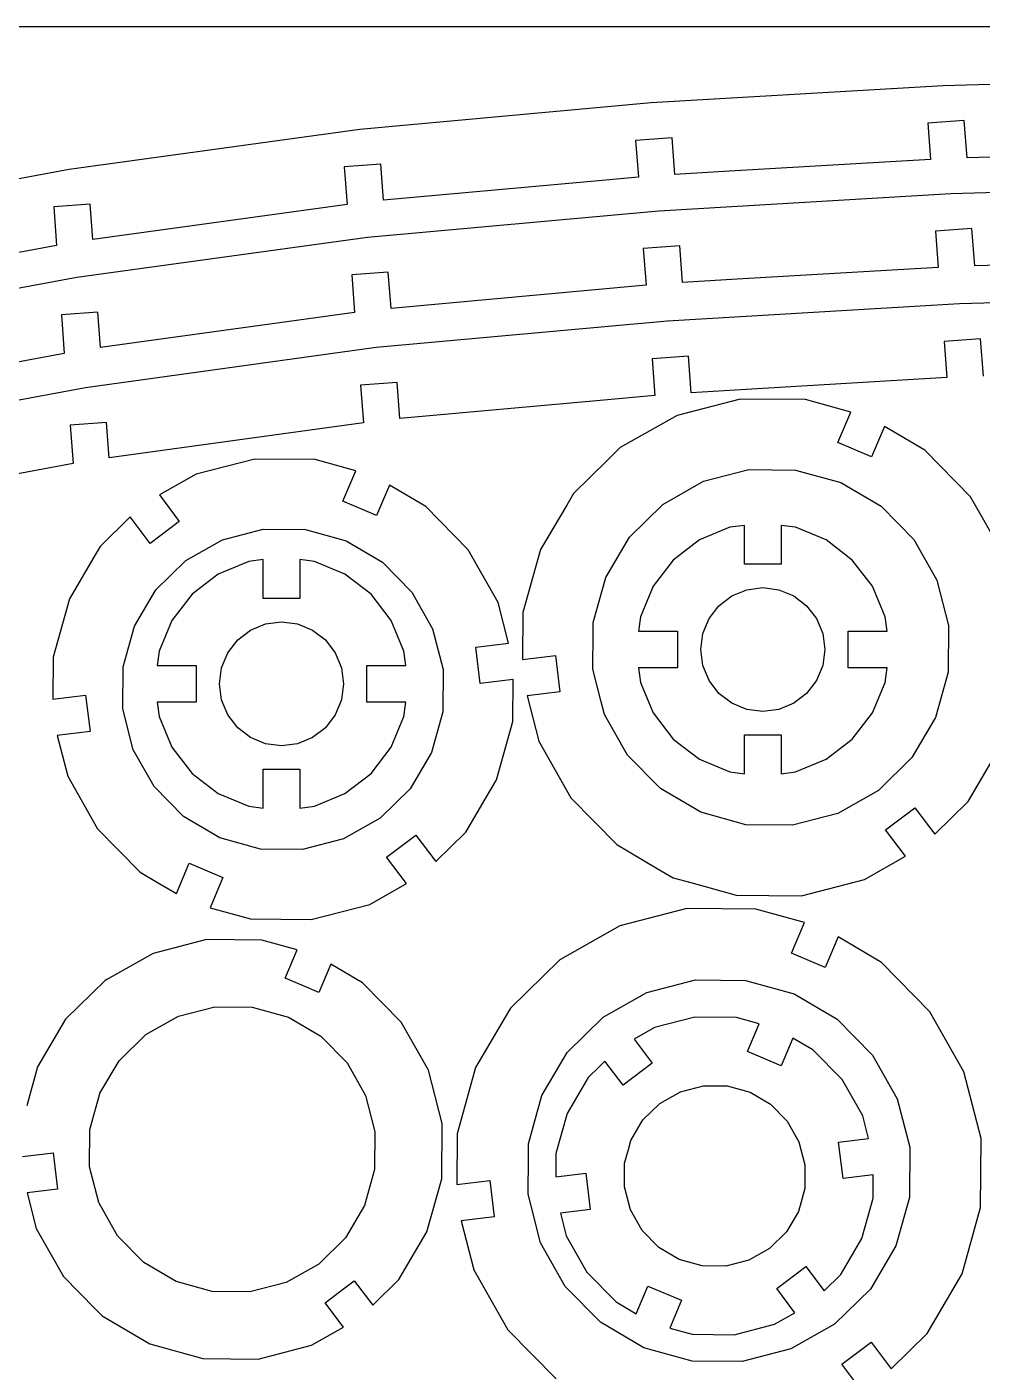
# Model space of a CAD drawing. Extents: x -150 to 150, y -100 to 100.
# Drawn here: x -48.3 to 29.6, y -9.8 to 100 of the extents above; entities that cross this region are included whole.
import ezdxf

# ---------------------------------------------------------------- set-up
doc = ezdxf.new("R2010")
doc.units = 0
doc.header["$MEASUREMENT"] = 0
doc.layers.add('3MM_1', color=7, linetype='CONTINUOUS')
doc.layers.add('HINTEN', color=7, linetype='CONTINUOUS')

msp = doc.modelspace()

# ---------------------------------------------------------------- linework, layer by layer
at = {"layer": '3MM_1'}
for points in [[(26.395, 95.2293), (26.395, 95.2293), (50.2787, 95.8956), (50.2787, 95.8956)], [(2.5671, 93.8193), (2.5671, 93.8193), (26.395, 95.2293), (26.395, 95.2293)], [(-21.2052, 91.6655), (-21.2052, 91.6655), (2.5671, 93.8193), (2.5671, 93.8193)], [(28.1053, 92.3657), (28.1053, 92.3657), (25.1302, 92.143), (25.1302, 92.143)], [(28.3332, 89.3209), (28.3332, 89.3209), (28.1053, 92.3657), (28.1053, 92.3657)], [(-44.8938, 88.3962), (-44.8938, 88.3962), (-21.2052, 91.6655), (-21.2052, 91.6655)], [(25.1302, 92.143), (25.1302, 92.143), (25.3512, 89.1912), (25.3512, 89.1912)], [(4.2773, 90.9557), (4.2773, 90.9557), (1.3023, 90.7329), (1.3023, 90.7329)], [(1.3023, 90.7329), (1.3023, 90.7329), (1.5267, 87.7347), (1.5267, 87.7347)], [(4.5018, 87.9575), (4.5018, 87.9575), (4.2773, 90.9557), (4.2773, 90.9557)], [(25.3512, 89.1912), (25.3512, 89.1912), (8.9696, 88.2218), (8.9696, 88.2218)], [(49.2314, 89.9039), (49.2314, 89.9039), (28.3332, 89.3209), (28.3332, 89.3209)], [(-68.4991, 84.0111), (-68.4991, 84.0111), (-44.8938, 88.3962), (-44.8938, 88.3962)], [(-19.4949, 88.8019), (-19.4949, 88.8019), (-22.4699, 88.5792), (-22.4699, 88.5792)], [(-22.4699, 88.5792), (-22.4699, 88.5792), (-22.2402, 85.5112), (-22.2402, 85.5112)], [(-19.2739, 85.8502), (-19.2739, 85.8502), (-19.4949, 88.8019), (-19.4949, 88.8019)], [(8.9696, 88.2218), (8.9696, 88.2218), (4.5018, 87.9575), (4.5018, 87.9575)], [(-2.9304, 87.3308), (-2.9304, 87.3308), (-19.2739, 85.8502), (-19.2739, 85.8502)], [(1.5267, 87.7347), (1.5267, 87.7347), (-2.9304, 87.3308), (-2.9304, 87.3308)], [(27.0176, 86.413), (27.0176, 86.413), (50.9013, 87.0793), (50.9013, 87.0793)], [(3.1896, 85.0029), (3.1896, 85.0029), (27.0176, 86.413), (27.0176, 86.413)], [(-43.1837, 85.5325), (-43.1837, 85.5325), (-46.1586, 85.3097), (-46.1586, 85.3097)], [(-46.1586, 85.3097), (-46.1586, 85.3097), (-45.9237, 82.172), (-45.9237, 82.172)], [(-42.9679, 82.6504), (-42.9679, 82.6504), (-43.1837, 85.5325), (-43.1837, 85.5325)], [(-22.2402, 85.5112), (-22.2402, 85.5112), (-42.9679, 82.6504), (-42.9679, 82.6504)], [(-20.5826, 82.8492), (-20.5826, 82.8492), (3.1896, 85.0029), (3.1896, 85.0029)], [(28.7278, 83.5494), (28.7278, 83.5494), (25.7529, 83.3266), (25.7529, 83.3266)], [(28.9558, 80.5046), (28.9558, 80.5046), (28.7278, 83.5494), (28.7278, 83.5494)], [(-44.2712, 79.5798), (-44.2712, 79.5798), (-20.5826, 82.8492), (-20.5826, 82.8492)], [(25.7529, 83.3266), (25.7529, 83.3266), (25.9739, 80.3748), (25.9739, 80.3748)], [(-45.9237, 82.172), (-45.9237, 82.172), (-66.5783, 78.3351), (-66.5783, 78.3351)], [(4.8999, 82.1393), (4.8999, 82.1393), (1.9248, 81.9166), (1.9248, 81.9166)], [(1.9248, 81.9166), (1.9248, 81.9166), (2.1493, 78.9183), (2.1493, 78.9183)], [(5.1244, 79.141), (5.1244, 79.141), (4.8999, 82.1393), (4.8999, 82.1393)], [(25.9739, 80.3748), (25.9739, 80.3748), (9.5921, 79.4054), (9.5921, 79.4054)], [(49.854, 81.0876), (49.854, 81.0876), (28.9558, 80.5046), (28.9558, 80.5046)], [(-67.8764, 75.1948), (-67.8764, 75.1948), (-44.2712, 79.5798), (-44.2712, 79.5798)], [(-18.8723, 79.9856), (-18.8723, 79.9856), (-21.8473, 79.7628), (-21.8473, 79.7628)], [(-21.8473, 79.7628), (-21.8473, 79.7628), (-21.6176, 76.6948), (-21.6176, 76.6948)], [(-18.6513, 77.0337), (-18.6513, 77.0337), (-18.8723, 79.9856), (-18.8723, 79.9856)], [(9.5921, 79.4054), (9.5921, 79.4054), (5.1244, 79.141), (5.1244, 79.141)], [(-2.3079, 78.5145), (-2.3079, 78.5145), (-18.6513, 77.0337), (-18.6513, 77.0337)], [(2.1493, 78.9183), (2.1493, 78.9183), (-2.3079, 78.5145), (-2.3079, 78.5145)], [(27.7284, 77.4197), (27.7284, 77.4197), (51.6121, 78.0861), (51.6121, 78.0861)], [(3.9005, 76.0098), (3.9005, 76.0098), (27.7284, 77.4197), (27.7284, 77.4197)], [(-42.561, 76.7162), (-42.561, 76.7162), (-45.536, 76.4934), (-45.536, 76.4934)], [(-45.536, 76.4934), (-45.536, 76.4934), (-45.3011, 73.3557), (-45.3011, 73.3557)], [(-42.3453, 73.8341), (-42.3453, 73.8341), (-42.561, 76.7162), (-42.561, 76.7162)], [(-21.6176, 76.6948), (-21.6176, 76.6948), (-42.3453, 73.8341), (-42.3453, 73.8341)], [(-19.8718, 73.856), (-19.8718, 73.856), (3.9005, 76.0098), (3.9005, 76.0098)], [(-43.5604, 70.5866), (-43.5604, 70.5866), (-19.8718, 73.856), (-19.8718, 73.856)], [(29.4387, 74.5561), (29.4387, 74.5561), (26.4636, 74.3334), (26.4636, 74.3334)], [(26.4636, 74.3334), (26.4636, 74.3334), (26.6846, 71.3817), (26.6846, 71.3817)], [(29.6666, 71.5114), (29.6666, 71.5114), (29.4387, 74.5561), (29.4387, 74.5561)], [(-45.3011, 73.3557), (-45.3011, 73.3557), (-65.9556, 69.5188), (-65.9556, 69.5188)], [(5.6107, 73.1461), (5.6107, 73.1461), (2.6357, 72.9234), (2.6357, 72.9234)], [(2.6357, 72.9234), (2.6357, 72.9234), (2.8601, 69.9252), (2.8601, 69.9252)], [(5.8352, 70.1479), (5.8352, 70.1479), (5.6107, 73.1461), (5.6107, 73.1461)], [(26.6846, 71.3817), (26.6846, 71.3817), (10.3029, 70.4123), (10.3029, 70.4123)], [(-67.1657, 66.2016), (-67.1657, 66.2016), (-43.5604, 70.5866), (-43.5604, 70.5866)], [(-18.1615, 70.9924), (-18.1615, 70.9924), (-21.1365, 70.7696), (-21.1365, 70.7696)], [(-21.1365, 70.7696), (-21.1365, 70.7696), (-20.9068, 67.7016), (-20.9068, 67.7016)], [(-17.9405, 68.0406), (-17.9405, 68.0406), (-18.1615, 70.9924), (-18.1615, 70.9924)], [(10.3029, 70.4123), (10.3029, 70.4123), (5.8352, 70.1479), (5.8352, 70.1479)], [(-1.5971, 69.5214), (-1.5971, 69.5214), (-17.9405, 68.0406), (-17.9405, 68.0406)], [(2.8601, 69.9252), (2.8601, 69.9252), (-1.5971, 69.5214), (-1.5971, 69.5214)], [(9.83, 69.6357), (9.83, 69.6357), (4.6829, 68.3011), (4.6829, 68.3011)], [(15.1598, 69.5892), (15.1598, 69.5892), (9.83, 69.6357), (9.83, 69.6357)], [(18.8461, 68.5669), (18.8461, 68.5669), (15.1598, 69.5892), (15.1598, 69.5892)], [(4.6829, 68.3011), (4.6829, 68.3011), (1.3535, 66.4174), (1.3535, 66.4174)], [(17.7935, 66.0873), (17.7935, 66.0873), (18.8461, 68.5669), (18.8461, 68.5669)], [(-41.8503, 67.7229), (-41.8503, 67.7229), (-44.8252, 67.5002), (-44.8252, 67.5002)], [(-44.8252, 67.5002), (-44.8252, 67.5002), (-44.5903, 64.3626), (-44.5903, 64.3626)], [(-41.6346, 64.8409), (-41.6346, 64.8409), (-41.8503, 67.7229), (-41.8503, 67.7229)], [(-20.9068, 67.7016), (-20.9068, 67.7016), (-41.6346, 64.8409), (-41.6346, 64.8409)], [(21.5922, 67.4012), (21.5922, 67.4012), (20.5397, 64.9216), (20.5397, 64.9216)], [(24.8883, 65.4596), (24.8883, 65.4596), (21.5922, 67.4012), (21.5922, 67.4012)], [(1.3535, 66.4174), (1.3535, 66.4174), (0.044, 65.6765), (0.044, 65.6765)], [(20.5397, 64.9216), (20.5397, 64.9216), (17.7935, 66.0873), (17.7935, 66.0873)], [(0.044, 65.6765), (0.044, 65.6765), (-1.0291, 64.622), (-1.0291, 64.622)], [(28.6242, 61.658), (28.6242, 61.658), (24.8883, 65.4596), (24.8883, 65.4596)], [(-44.5903, 64.3626), (-44.5903, 64.3626), (-65.2449, 60.5256), (-65.2449, 60.5256)], [(-29.7724, 64.7344), (-29.7724, 64.7344), (-34.5555, 63.4974), (-34.5555, 63.4974)], [(-24.832, 64.6914), (-24.832, 64.6914), (-29.7724, 64.7344), (-29.7724, 64.7344)], [(-21.5209, 63.7731), (-21.5209, 63.7731), (-24.832, 64.6914), (-24.832, 64.6914)], [(-22.5735, 61.2935), (-22.5735, 61.2935), (-21.5209, 63.7731), (-21.5209, 63.7731)], [(-1.0291, 64.622), (-1.0291, 64.622), (-3.7576, 61.9407), (-3.7576, 61.9407)], [(6.8439, 62.9203), (6.8439, 62.9203), (10.5373, 63.8754), (10.5373, 63.8754)], [(10.5373, 63.8754), (10.5373, 63.8754), (14.3521, 63.8421), (14.3521, 63.8421)], [(14.3521, 63.8421), (14.3521, 63.8421), (18.0283, 62.8226), (18.0283, 62.8226)], [(-34.5555, 63.4974), (-34.5555, 63.4974), (-37.5461, 61.8055), (-37.5461, 61.8055)], [(-18.7748, 62.6074), (-18.7748, 62.6074), (-19.8273, 60.1279), (-19.8273, 60.1279)], [(-15.8142, 60.8635), (-15.8142, 60.8635), (-18.7748, 62.6074), (-18.7748, 62.6074)], [(3.5165, 61.0417), (3.5165, 61.0417), (6.8439, 62.9203), (6.8439, 62.9203)], [(18.0283, 62.8226), (18.0283, 62.8226), (21.3153, 60.8864), (21.3153, 60.8864)], [(-37.5461, 61.8055), (-37.5461, 61.8055), (-35.925, 59.6541), (-35.925, 59.6541)], [(-3.7576, 61.9407), (-3.7576, 61.9407), (-4.3182, 60.989), (-4.3182, 60.989)], [(31.2488, 57.0191), (31.2488, 57.0191), (28.6242, 61.658), (28.6242, 61.658)], [(-19.8273, 60.1279), (-19.8273, 60.1279), (-22.5735, 61.2935), (-22.5735, 61.2935)], [(-12.3513, 57.3396), (-12.3513, 57.3396), (-15.8142, 60.8635), (-15.8142, 60.8635)], [(-4.3182, 60.989), (-4.3182, 60.989), (-6.4628, 57.3482), (-6.4628, 57.3482)], [(0.7955, 58.3678), (0.7955, 58.3678), (3.5165, 61.0417), (3.5165, 61.0417)], [(21.3153, 60.8864), (21.3153, 60.8864), (23.9893, 58.1654), (23.9893, 58.1654)], [(-39.9287, 60.0101), (-39.9287, 60.0101), (-42.3794, 57.6017), (-42.3794, 57.6017)], [(-38.3076, 57.8587), (-38.3076, 57.8587), (-39.9287, 60.0101), (-39.9287, 60.0101)], [(-35.925, 59.6541), (-35.925, 59.6541), (-38.3076, 57.8587), (-38.3076, 57.8587)], [(10.1764, 59.3291), (10.1764, 59.3291), (8.9936, 59.1734), (8.9936, 59.1734)], [(10.1764, 56.1568), (10.1764, 56.1568), (10.1764, 59.3291), (10.1764, 59.3291)], [(14.3426, 59.1734), (14.3426, 59.1734), (13.1598, 59.3291), (13.1598, 59.3291)], [(13.1598, 59.3291), (13.1598, 59.3291), (13.1598, 56.1568), (13.1598, 56.1568)], [(-32.399, 58.1598), (-32.399, 58.1598), (-29.0708, 59.0205), (-29.0708, 59.0205)], [(-29.0708, 59.0205), (-29.0708, 59.0205), (-25.6332, 58.9905), (-25.6332, 58.9905)], [(-25.6332, 58.9905), (-25.6332, 58.9905), (-22.3205, 58.0718), (-22.3205, 58.0718)], [(-1.1408, 55.0807), (-1.1408, 55.0807), (0.7955, 58.3678), (0.7955, 58.3678)], [(8.9936, 59.1734), (8.9936, 59.1734), (6.5014, 58.141), (6.5014, 58.141)], [(16.8348, 58.141), (16.8348, 58.141), (14.3426, 59.1734), (14.3426, 59.1734)], [(-42.3794, 57.6017), (-42.3794, 57.6017), (-42.6987, 57.0598), (-42.6987, 57.0598)], [(-35.391, 56.4669), (-35.391, 56.4669), (-32.399, 58.1598), (-32.399, 58.1598)], [(-22.3205, 58.0718), (-22.3205, 58.0718), (-19.3585, 56.327), (-19.3585, 56.327)], [(-9.9184, 53.0396), (-9.9184, 53.0396), (-12.3513, 57.3396), (-12.3513, 57.3396)], [(-6.4628, 57.3482), (-6.4628, 57.3482), (-7.8871, 52.2121), (-7.8871, 52.2121)], [(6.5014, 58.141), (6.5014, 58.141), (4.3613, 56.4989), (4.3613, 56.4989)], [(18.9749, 56.4989), (18.9749, 56.4989), (16.8348, 58.141), (16.8348, 58.141)], [(23.9893, 58.1654), (23.9893, 58.1654), (25.8678, 54.845), (25.8678, 54.845)], [(-42.6987, 57.0598), (-42.6987, 57.0598), (-44.887, 53.3448), (-44.887, 53.3448)], [(-37.8429, 54.0574), (-37.8429, 54.0574), (-35.391, 56.4669), (-35.391, 56.4669)], [(-30.2511, 56.3773), (-30.2511, 56.3773), (-32.7433, 55.345), (-32.7433, 55.345)], [(-29.0683, 56.533), (-29.0683, 56.533), (-30.2511, 56.3773), (-30.2511, 56.3773)], [(-29.0683, 53.3608), (-29.0683, 53.3608), (-29.0683, 56.533), (-29.0683, 56.533)], [(-24.9022, 56.3773), (-24.9022, 56.3773), (-26.085, 56.533), (-26.085, 56.533)], [(-26.085, 56.533), (-26.085, 56.533), (-26.085, 53.3608), (-26.085, 53.3608)], [(-22.41, 55.345), (-22.41, 55.345), (-24.9022, 56.3773), (-24.9022, 56.3773)], [(-19.3585, 56.327), (-19.3585, 56.327), (-16.949, 53.8751), (-16.949, 53.8751)], [(4.3613, 56.4989), (4.3613, 56.4989), (2.7192, 54.3588), (2.7192, 54.3588)], [(13.1598, 56.1568), (13.1598, 56.1568), (10.1764, 56.1568), (10.1764, 56.1568)], [(20.6171, 54.3588), (20.6171, 54.3588), (18.9749, 56.4989), (18.9749, 56.4989)], [(-32.7433, 55.345), (-32.7433, 55.345), (-34.8834, 53.7028), (-34.8834, 53.7028)], [(-20.2699, 53.7028), (-20.2699, 53.7028), (-22.41, 55.345), (-22.41, 55.345)], [(-2.1603, 51.4045), (-2.1603, 51.4045), (-1.1408, 55.0807), (-1.1408, 55.0807)], [(-39.5877, 51.0953), (-39.5877, 51.0953), (-37.8429, 54.0574), (-37.8429, 54.0574)], [(-16.949, 53.8751), (-16.949, 53.8751), (-15.2562, 50.883), (-15.2562, 50.883)], [(2.7192, 54.3588), (2.7192, 54.3588), (1.6869, 51.8666), (1.6869, 51.8666)], [(9.1378, 53.5748), (9.1378, 53.5748), (10.3583, 54.0804), (10.3583, 54.0804)], [(10.3583, 54.0804), (10.3583, 54.0804), (11.6681, 54.2528), (11.6681, 54.2528)], [(11.6681, 54.2528), (11.6681, 54.2528), (12.9779, 54.0804), (12.9779, 54.0804)], [(12.9779, 54.0804), (12.9779, 54.0804), (14.1985, 53.5748), (14.1985, 53.5748)], [(21.6494, 51.8666), (21.6494, 51.8666), (20.6171, 54.3588), (20.6171, 54.3588)], [(25.8678, 54.845), (25.8678, 54.845), (26.823, 51.1516), (26.823, 51.1516)], [(-44.887, 53.3448), (-44.887, 53.3448), (-46.2073, 48.5839), (-46.2073, 48.5839)], [(-34.8834, 53.7028), (-34.8834, 53.7028), (-36.5256, 51.5627), (-36.5256, 51.5627)], [(-26.085, 53.3608), (-26.085, 53.3608), (-29.0683, 53.3608), (-29.0683, 53.3608)], [(-18.6277, 51.5627), (-18.6277, 51.5627), (-20.2699, 53.7028), (-20.2699, 53.7028)], [(-9.0581, 49.713), (-9.0581, 49.713), (-9.9184, 53.0396), (-9.9184, 53.0396)], [(7.2854, 51.7224), (7.2854, 51.7224), (8.0897, 52.7706), (8.0897, 52.7706)], [(8.0897, 52.7706), (8.0897, 52.7706), (9.1378, 53.5748), (9.1378, 53.5748)], [(14.1985, 53.5748), (14.1985, 53.5748), (15.2466, 52.7706), (15.2466, 52.7706)], [(15.2466, 52.7706), (15.2466, 52.7706), (16.0508, 51.7224), (16.0508, 51.7224)], [(-7.8871, 52.2121), (-7.8871, 52.2121), (-7.9205, 48.3868), (-7.9205, 48.3868)], [(1.6869, 51.8666), (1.6869, 51.8666), (1.5312, 50.6838), (1.5312, 50.6838)], [(6.7799, 50.5019), (6.7799, 50.5019), (7.2854, 51.7224), (7.2854, 51.7224)], [(16.0508, 51.7224), (16.0508, 51.7224), (16.5564, 50.5019), (16.5564, 50.5019)], [(21.8051, 50.6838), (21.8051, 50.6838), (21.6494, 51.8666), (21.6494, 51.8666)], [(-40.5064, 47.7827), (-40.5064, 47.7827), (-39.5877, 51.0953), (-39.5877, 51.0953)], [(-36.5256, 51.5627), (-36.5256, 51.5627), (-37.5579, 49.0705), (-37.5579, 49.0705)], [(-31.1551, 49.9745), (-31.1551, 49.9745), (-30.107, 50.7787), (-30.107, 50.7787)], [(-30.107, 50.7787), (-30.107, 50.7787), (-28.8865, 51.2843), (-28.8865, 51.2843)], [(-28.8865, 51.2843), (-28.8865, 51.2843), (-27.5766, 51.4567), (-27.5766, 51.4567)], [(-27.5766, 51.4567), (-27.5766, 51.4567), (-26.2668, 51.2843), (-26.2668, 51.2843)], [(-26.2668, 51.2843), (-26.2668, 51.2843), (-25.0463, 50.7787), (-25.0463, 50.7787)], [(-25.0463, 50.7787), (-25.0463, 50.7787), (-23.9982, 49.9745), (-23.9982, 49.9745)], [(-17.5954, 49.0705), (-17.5954, 49.0705), (-18.6277, 51.5627), (-18.6277, 51.5627)], [(-15.2562, 50.883), (-15.2562, 50.883), (-14.3954, 47.5548), (-14.3954, 47.5548)], [(-2.1865, 47.5897), (-2.1865, 47.5897), (-2.1603, 50.5987), (-2.1603, 50.5987)], [(-2.1603, 50.5987), (-2.1603, 50.5987), (-2.1603, 51.4045), (-2.1603, 51.4045)], [(1.5312, 50.6838), (1.5312, 50.6838), (4.7034, 50.6838), (4.7034, 50.6838)], [(4.7034, 50.6838), (4.7034, 50.6838), (4.7034, 47.7004), (4.7034, 47.7004)], [(6.6074, 49.1921), (6.6074, 49.1921), (6.7799, 50.5019), (6.7799, 50.5019)], [(16.5564, 50.5019), (16.5564, 50.5019), (16.7288, 49.1921), (16.7288, 49.1921)], [(18.6328, 50.6838), (18.6328, 50.6838), (21.8051, 50.6838), (21.8051, 50.6838)], [(18.6328, 47.7004), (18.6328, 47.7004), (18.6328, 50.6838), (18.6328, 50.6838)], [(26.823, 51.1516), (26.823, 51.1516), (26.7897, 47.3368), (26.7897, 47.3368)], [(-31.9593, 48.9264), (-31.9593, 48.9264), (-31.1551, 49.9745), (-31.1551, 49.9745)], [(-23.9982, 49.9745), (-23.9982, 49.9745), (-23.194, 48.9264), (-23.194, 48.9264)], [(-11.7318, 49.3847), (-11.7318, 49.3847), (-9.0581, 49.713), (-9.0581, 49.713)], [(-46.2073, 48.5839), (-46.2073, 48.5839), (-46.2373, 45.148), (-46.2373, 45.148)], [(-37.5579, 49.0705), (-37.5579, 49.0705), (-37.7136, 47.8877), (-37.7136, 47.8877)], [(-32.4649, 47.7058), (-32.4649, 47.7058), (-31.9593, 48.9264), (-31.9593, 48.9264)], [(-23.194, 48.9264), (-23.194, 48.9264), (-22.6884, 47.7058), (-22.6884, 47.7058)], [(-17.4397, 47.8877), (-17.4397, 47.8877), (-17.5954, 49.0705), (-17.5954, 49.0705)], [(-11.3682, 46.4237), (-11.3682, 46.4237), (-11.7318, 49.3847), (-11.7318, 49.3847)], [(-7.9205, 48.3868), (-7.9205, 48.3868), (-5.2469, 48.7151), (-5.2469, 48.7151)], [(-5.2469, 48.7151), (-5.2469, 48.7151), (-4.8833, 45.754), (-4.8833, 45.754)], [(6.7799, 47.8823), (6.7799, 47.8823), (6.6074, 49.1921), (6.6074, 49.1921)], [(16.7288, 49.1921), (16.7288, 49.1921), (16.5564, 47.8823), (16.5564, 47.8823)], [(-40.5364, 44.3451), (-40.5364, 44.3451), (-40.5064, 47.7827), (-40.5064, 47.7827)], [(-37.7136, 47.8877), (-37.7136, 47.8877), (-34.5414, 47.8877), (-34.5414, 47.8877)], [(-34.5414, 47.8877), (-34.5414, 47.8877), (-34.5414, 44.9044), (-34.5414, 44.9044)], [(-32.6373, 46.396), (-32.6373, 46.396), (-32.4649, 47.7058), (-32.4649, 47.7058)], [(-22.6884, 47.7058), (-22.6884, 47.7058), (-22.516, 46.396), (-22.516, 46.396)], [(-20.6119, 47.8877), (-20.6119, 47.8877), (-17.4397, 47.8877), (-17.4397, 47.8877)], [(-20.6119, 44.9044), (-20.6119, 44.9044), (-20.6119, 47.8877), (-20.6119, 47.8877)], [(-14.3954, 47.5548), (-14.3954, 47.5548), (-14.4254, 44.1173), (-14.4254, 44.1173)], [(-1.5269, 45.0391), (-1.5269, 45.0391), (-2.1865, 47.5897), (-2.1865, 47.5897)], [(4.7034, 47.7004), (4.7034, 47.7004), (1.5312, 47.7004), (1.5312, 47.7004)], [(1.5312, 47.7004), (1.5312, 47.7004), (1.6869, 46.5176), (1.6869, 46.5176)], [(7.2854, 46.6618), (7.2854, 46.6618), (6.7799, 47.8823), (6.7799, 47.8823)], [(16.5564, 47.8823), (16.5564, 47.8823), (16.0508, 46.6618), (16.0508, 46.6618)], [(21.8051, 47.7004), (21.8051, 47.7004), (18.6328, 47.7004), (18.6328, 47.7004)], [(21.6494, 46.5176), (21.6494, 46.5176), (21.8051, 47.7004), (21.8051, 47.7004)], [(26.7897, 47.3368), (26.7897, 47.3368), (25.7702, 43.6606), (25.7702, 43.6606)], [(-32.4649, 45.0862), (-32.4649, 45.0862), (-32.6373, 46.396), (-32.6373, 46.396)], [(-22.516, 46.396), (-22.516, 46.396), (-22.6884, 45.0862), (-22.6884, 45.0862)], [(-8.6946, 46.7519), (-8.6946, 46.7519), (-11.3682, 46.4237), (-11.3682, 46.4237)], [(-8.7245, 43.3161), (-8.7245, 43.3161), (-8.6946, 46.7519), (-8.6946, 46.7519)], [(1.6869, 46.5176), (1.6869, 46.5176), (2.7192, 44.0254), (2.7192, 44.0254)], [(8.0897, 45.6136), (8.0897, 45.6136), (7.2854, 46.6618), (7.2854, 46.6618)], [(16.0508, 46.6618), (16.0508, 46.6618), (15.2466, 45.6136), (15.2466, 45.6136)], [(20.6171, 44.0254), (20.6171, 44.0254), (21.6494, 46.5176), (21.6494, 46.5176)], [(-46.2373, 45.148), (-46.2373, 45.148), (-43.5636, 45.4763), (-43.5636, 45.4763)], [(-43.5636, 45.4763), (-43.5636, 45.4763), (-43.2, 42.5152), (-43.2, 42.5152)], [(-31.9593, 43.8657), (-31.9593, 43.8657), (-32.4649, 45.0862), (-32.4649, 45.0862)], [(-22.6884, 45.0862), (-22.6884, 45.0862), (-23.194, 43.8657), (-23.194, 43.8657)], [(-4.8833, 45.754), (-4.8833, 45.754), (-7.557, 45.4258), (-7.557, 45.4258)], [(-7.557, 45.4258), (-7.557, 45.4258), (-6.5991, 41.7222), (-6.5991, 41.7222)], [(-1.2313, 43.8963), (-1.2313, 43.8963), (-1.5269, 45.0391), (-1.5269, 45.0391)], [(9.1378, 44.8094), (9.1378, 44.8094), (8.0897, 45.6136), (8.0897, 45.6136)], [(15.2466, 45.6136), (15.2466, 45.6136), (14.1985, 44.8094), (14.1985, 44.8094)], [(-39.6757, 41.0169), (-39.6757, 41.0169), (-40.5364, 44.3451), (-40.5364, 44.3451)], [(-34.5414, 44.9044), (-34.5414, 44.9044), (-37.7136, 44.9044), (-37.7136, 44.9044)], [(-37.7136, 44.9044), (-37.7136, 44.9044), (-37.5579, 43.7216), (-37.5579, 43.7216)], [(-17.4397, 44.9044), (-17.4397, 44.9044), (-20.6119, 44.9044), (-20.6119, 44.9044)], [(-17.5954, 43.7216), (-17.5954, 43.7216), (-17.4397, 44.9044), (-17.4397, 44.9044)], [(-14.4254, 44.1173), (-14.4254, 44.1173), (-15.3441, 40.8046), (-15.3441, 40.8046)], [(2.7192, 44.0254), (2.7192, 44.0254), (4.3613, 41.8853), (4.3613, 41.8853)], [(10.3583, 44.3038), (10.3583, 44.3038), (9.1378, 44.8094), (9.1378, 44.8094)], [(11.6681, 44.1314), (11.6681, 44.1314), (10.3583, 44.3038), (10.3583, 44.3038)], [(12.9779, 44.3038), (12.9779, 44.3038), (11.6681, 44.1314), (11.6681, 44.1314)], [(14.1985, 44.8094), (14.1985, 44.8094), (12.9779, 44.3038), (12.9779, 44.3038)], [(18.9749, 41.8853), (18.9749, 41.8853), (20.6171, 44.0254), (20.6171, 44.0254)], [(-37.5579, 43.7216), (-37.5579, 43.7216), (-36.5256, 41.2293), (-36.5256, 41.2293)], [(-31.1551, 42.8176), (-31.1551, 42.8176), (-31.9593, 43.8657), (-31.9593, 43.8657)], [(-30.107, 42.0133), (-30.107, 42.0133), (-31.1551, 42.8176), (-31.1551, 42.8176)], [(-23.9982, 42.8176), (-23.9982, 42.8176), (-25.0463, 42.0133), (-25.0463, 42.0133)], [(-23.194, 43.8657), (-23.194, 43.8657), (-23.9982, 42.8176), (-23.9982, 42.8176)], [(-18.6277, 41.2293), (-18.6277, 41.2293), (-17.5954, 43.7216), (-17.5954, 43.7216)], [(-10.0449, 38.5552), (-10.0449, 38.5552), (-8.7245, 43.3161), (-8.7245, 43.3161)], [(0.6472, 40.5759), (0.6472, 40.5759), (-1.2313, 43.8963), (-1.2313, 43.8963)], [(25.7702, 43.6606), (25.7702, 43.6606), (23.834, 40.3736), (23.834, 40.3736)], [(-43.2, 42.5152), (-43.2, 42.5152), (-45.8737, 42.1869), (-45.8737, 42.1869)], [(-45.8737, 42.1869), (-45.8737, 42.1869), (-45.0134, 38.8603), (-45.0134, 38.8603)], [(-28.8865, 41.5078), (-28.8865, 41.5078), (-30.107, 42.0133), (-30.107, 42.0133)], [(-25.0463, 42.0133), (-25.0463, 42.0133), (-26.2668, 41.5078), (-26.2668, 41.5078)], [(-6.5991, 41.7222), (-6.5991, 41.7222), (-3.9745, 37.0832), (-3.9745, 37.0832)], [(4.3613, 41.8853), (4.3613, 41.8853), (6.5014, 40.2432), (6.5014, 40.2432)], [(10.1764, 39.0551), (10.1764, 39.0551), (10.1764, 42.2274), (10.1764, 42.2274)], [(10.1764, 42.2274), (10.1764, 42.2274), (13.1598, 42.2274), (13.1598, 42.2274)], [(13.1598, 42.2274), (13.1598, 42.2274), (13.1598, 39.0551), (13.1598, 39.0551)], [(16.8348, 40.2432), (16.8348, 40.2432), (18.9749, 41.8853), (18.9749, 41.8853)], [(-37.9829, 38.0249), (-37.9829, 38.0249), (-39.6757, 41.0169), (-39.6757, 41.0169)], [(-36.5256, 41.2293), (-36.5256, 41.2293), (-34.8834, 39.0892), (-34.8834, 39.0892)], [(-27.5766, 41.3353), (-27.5766, 41.3353), (-28.8865, 41.5078), (-28.8865, 41.5078)], [(-26.2668, 41.5078), (-26.2668, 41.5078), (-27.5766, 41.3353), (-27.5766, 41.3353)], [(-20.2699, 39.0892), (-20.2699, 39.0892), (-18.6277, 41.2293), (-18.6277, 41.2293)], [(-15.3441, 40.8046), (-15.3441, 40.8046), (-17.0889, 37.8426), (-17.0889, 37.8426)], [(28.4204, 36.8005), (28.4204, 36.8005), (31.1255, 41.393), (31.1255, 41.393)], [(3.3212, 37.8549), (3.3212, 37.8549), (0.6472, 40.5759), (0.6472, 40.5759)], [(6.5014, 40.2432), (6.5014, 40.2432), (8.9936, 39.2108), (8.9936, 39.2108)], [(14.3426, 39.2108), (14.3426, 39.2108), (16.8348, 40.2432), (16.8348, 40.2432)], [(23.834, 40.3736), (23.834, 40.3736), (21.113, 37.6997), (21.113, 37.6997)], [(-45.0134, 38.8603), (-45.0134, 38.8603), (-42.5805, 34.5603), (-42.5805, 34.5603)], [(-34.8834, 39.0892), (-34.8834, 39.0892), (-32.7433, 37.4471), (-32.7433, 37.4471)], [(-29.0683, 36.2591), (-29.0683, 36.2591), (-29.0683, 39.4313), (-29.0683, 39.4313)], [(-29.0683, 39.4313), (-29.0683, 39.4313), (-26.085, 39.4313), (-26.085, 39.4313)], [(-26.085, 39.4313), (-26.085, 39.4313), (-26.085, 36.2591), (-26.085, 36.2591)], [(-22.41, 37.4471), (-22.41, 37.4471), (-20.2699, 39.0892), (-20.2699, 39.0892)], [(-12.5524, 34.2982), (-12.5524, 34.2982), (-10.0449, 38.5552), (-10.0449, 38.5552)], [(8.9936, 39.2108), (8.9936, 39.2108), (10.1764, 39.0551), (10.1764, 39.0551)], [(13.1598, 39.0551), (13.1598, 39.0551), (14.3426, 39.2108), (14.3426, 39.2108)], [(-35.5733, 35.5729), (-35.5733, 35.5729), (-37.9829, 38.0249), (-37.9829, 38.0249)], [(-32.7433, 37.4471), (-32.7433, 37.4471), (-30.2511, 36.4148), (-30.2511, 36.4148)], [(-24.9022, 36.4148), (-24.9022, 36.4148), (-22.41, 37.4471), (-22.41, 37.4471)], [(-17.0889, 37.8426), (-17.0889, 37.8426), (-19.5408, 35.433), (-19.5408, 35.433)], [(6.6082, 35.9187), (6.6082, 35.9187), (3.3212, 37.8549), (3.3212, 37.8549)], [(21.113, 37.6997), (21.113, 37.6997), (17.7926, 35.8211), (17.7926, 35.8211)], [(-30.2511, 36.4148), (-30.2511, 36.4148), (-29.0683, 36.2591), (-29.0683, 36.2591)], [(-26.085, 36.2591), (-26.085, 36.2591), (-24.9022, 36.4148), (-24.9022, 36.4148)], [(-3.9745, 37.0832), (-3.9745, 37.0832), (-0.2387, 33.2816), (-0.2387, 33.2816)], [(21.6882, 34.4751), (21.6882, 34.4751), (24.0707, 36.2705), (24.0707, 36.2705)], [(24.0707, 36.2705), (24.0707, 36.2705), (25.6919, 34.1192), (25.6919, 34.1192)], [(25.6919, 34.1192), (25.6919, 34.1192), (28.4204, 36.8005), (28.4204, 36.8005)], [(-32.6113, 33.8282), (-32.6113, 33.8282), (-35.5733, 35.5729), (-35.5733, 35.5729)], [(-19.5408, 35.433), (-19.5408, 35.433), (-22.5329, 33.7402), (-22.5329, 33.7402)], [(10.2844, 34.8992), (10.2844, 34.8992), (6.6082, 35.9187), (6.6082, 35.9187)], [(17.7926, 35.8211), (17.7926, 35.8211), (14.0992, 34.8659), (14.0992, 34.8659)], [(-42.5805, 34.5603), (-42.5805, 34.5603), (-39.1176, 31.0364), (-39.1176, 31.0364)], [(-19.0068, 32.2458), (-19.0068, 32.2458), (-16.6242, 34.0412), (-16.6242, 34.0412)], [(-16.6242, 34.0412), (-16.6242, 34.0412), (-15.0031, 31.8899), (-15.0031, 31.8899)], [(-15.0031, 31.8899), (-15.0031, 31.8899), (-12.5524, 34.2982), (-12.5524, 34.2982)], [(14.0992, 34.8659), (14.0992, 34.8659), (10.2844, 34.8992), (10.2844, 34.8992)], [(23.3093, 32.3238), (23.3093, 32.3238), (21.6882, 34.4751), (21.6882, 34.4751)], [(-29.2986, 32.9095), (-29.2986, 32.9095), (-32.6113, 33.8282), (-32.6113, 33.8282)], [(-22.5329, 33.7402), (-22.5329, 33.7402), (-25.8611, 32.8795), (-25.8611, 32.8795)], [(-0.2387, 33.2816), (-0.2387, 33.2816), (0.7634, 32.6913), (0.7634, 32.6913)], [(-25.8611, 32.8795), (-25.8611, 32.8795), (-29.2986, 32.9095), (-29.2986, 32.9095)], [(-17.3857, 30.0945), (-17.3857, 30.0945), (-19.0068, 32.2458), (-19.0068, 32.2458)], [(0.7634, 32.6913), (0.7634, 32.6913), (3.0574, 31.3401), (3.0574, 31.3401)], [(19.9798, 30.4401), (19.9798, 30.4401), (23.3093, 32.3238), (23.3093, 32.3238)], [(-39.1176, 31.0364), (-39.1176, 31.0364), (-37.6904, 30.1958), (-37.6904, 30.1958)], [(-36.1571, 29.2925), (-36.1571, 29.2925), (-35.1045, 31.7721), (-35.1045, 31.7721)], [(-35.1045, 31.7721), (-35.1045, 31.7721), (-32.3584, 30.6064), (-32.3584, 30.6064)], [(3.0574, 31.3401), (3.0574, 31.3401), (4.3537, 30.5765), (4.3537, 30.5765)], [(-37.6904, 30.1958), (-37.6904, 30.1958), (-36.1571, 29.2925), (-36.1571, 29.2925)], [(-32.3584, 30.6064), (-32.3584, 30.6064), (-33.4109, 28.1269), (-33.4109, 28.1269)], [(-20.3763, 28.4025), (-20.3763, 28.4025), (-17.3857, 30.0945), (-17.3857, 30.0945)], [(4.3537, 30.5765), (4.3537, 30.5765), (5.8036, 30.1744), (5.8036, 30.1744)], [(5.8036, 30.1744), (5.8036, 30.1744), (9.4898, 29.1521), (9.4898, 29.1521)], [(14.8196, 29.1056), (14.8196, 29.1056), (19.9798, 30.4401), (19.9798, 30.4401)], [(9.4898, 29.1521), (9.4898, 29.1521), (14.8196, 29.1056), (14.8196, 29.1056)], [(-33.4109, 28.1269), (-33.4109, 28.1269), (-30.0998, 27.2086), (-30.0998, 27.2086)], [(-25.1595, 27.1655), (-25.1595, 27.1655), (-20.3763, 28.4025), (-20.3763, 28.4025)], [(5.4642, 28.0667), (5.4642, 28.0667), (0.0154, 26.6575), (0.0154, 26.6575)], [(11.0921, 28.0176), (11.0921, 28.0176), (5.4642, 28.0667), (5.4642, 28.0667)], [(15.0657, 26.9156), (15.0657, 26.9156), (11.0921, 28.0176), (11.0921, 28.0176)], [(-30.0998, 27.2086), (-30.0998, 27.2086), (-25.1595, 27.1655), (-25.1595, 27.1655)], [(0.0154, 26.6575), (0.0154, 26.6575), (-4.8831, 23.8861), (-4.8831, 23.8861)], [(14.004, 24.4146), (14.004, 24.4146), (15.0657, 26.9156), (15.0657, 26.9156)], [(-33.6994, 25.5325), (-33.6994, 25.5325), (-38.0584, 24.405), (-38.0584, 24.405)], [(-29.197, 25.493), (-29.197, 25.493), (-33.6994, 25.5325), (-33.6994, 25.5325)], [(-26.3081, 24.692), (-26.3081, 24.692), (-29.197, 25.493), (-29.197, 25.493)], [(17.8118, 25.7499), (17.8118, 25.7499), (16.7502, 23.2489), (16.7502, 23.2489)], [(21.3648, 23.6571), (21.3648, 23.6571), (17.8118, 25.7499), (17.8118, 25.7499)], [(-38.0584, 24.405), (-38.0584, 24.405), (-41.8305, 22.2708), (-41.8305, 22.2708)], [(-27.2878, 22.3839), (-27.2878, 22.3839), (-26.3081, 24.692), (-26.3081, 24.692)], [(16.7502, 23.2489), (16.7502, 23.2489), (14.004, 24.4146), (14.004, 24.4146)], [(-23.562, 23.5261), (-23.562, 23.5261), (-24.5416, 21.2183), (-24.5416, 21.2183)], [(-20.9789, 22.0047), (-20.9789, 22.0047), (-23.562, 23.5261), (-23.562, 23.5261)], [(-4.8831, 23.8861), (-4.8831, 23.8861), (-8.8973, 19.9413), (-8.8973, 19.9413)], [(25.3096, 19.6428), (25.3096, 19.6428), (21.3648, 23.6571), (21.3648, 23.6571)], [(-41.9772, 22.188), (-41.9772, 22.188), (-45.1886, 19.0321), (-45.1886, 19.0321)], [(-41.8305, 22.2708), (-41.8305, 22.2708), (-41.9772, 22.188), (-41.9772, 22.188)], [(-25.9147, 21.801), (-25.9147, 21.801), (-27.2878, 22.3839), (-27.2878, 22.3839)], [(-17.823, 18.7933), (-17.823, 18.7933), (-20.9789, 22.0047), (-20.9789, 22.0047)], [(2.2156, 21.2118), (2.2156, 21.2118), (6.18, 22.237), (6.18, 22.237)], [(6.18, 22.237), (6.18, 22.237), (10.2746, 22.2013), (10.2746, 22.2013)], [(10.2746, 22.2013), (10.2746, 22.2013), (14.2205, 21.107), (14.2205, 21.107)], [(-24.5416, 21.2183), (-24.5416, 21.2183), (-25.9147, 21.801), (-25.9147, 21.801)], [(-1.3578, 19.1954), (-1.3578, 19.1954), (2.2156, 21.2118), (2.2156, 21.2118)], [(14.2205, 21.107), (14.2205, 21.107), (17.7488, 19.0287), (17.7488, 19.0287)], [(-35.9892, 19.2833), (-35.9892, 19.2833), (-33.0262, 20.0498), (-33.0262, 20.0498)], [(-33.0262, 20.0498), (-33.0262, 20.0498), (-29.9658, 20.0229), (-29.9658, 20.0229)], [(-29.9658, 20.0229), (-29.9658, 20.0229), (-27.0167, 19.2051), (-27.0167, 19.2051)], [(-8.8973, 19.9413), (-8.8973, 19.9413), (-9.4143, 19.0637), (-9.4143, 19.0637)], [(-45.1886, 19.0321), (-45.1886, 19.0321), (-47.4738, 15.1527), (-47.4738, 15.1527)], [(-38.6529, 17.7764), (-38.6529, 17.7764), (-35.9892, 19.2833), (-35.9892, 19.2833)], [(-27.0167, 19.2051), (-27.0167, 19.2051), (-24.3797, 17.6518), (-24.3797, 17.6518)], [(-15.6059, 14.8744), (-15.6059, 14.8744), (-17.823, 18.7933), (-17.823, 18.7933)], [(-9.4143, 19.0637), (-9.4143, 19.0637), (-11.7538, 15.092), (-11.7538, 15.092)], [(-4.2785, 16.3253), (-4.2785, 16.3253), (-1.3578, 19.1954), (-1.3578, 19.1954)], [(6.1335, 19.2006), (6.1335, 19.2006), (2.8348, 18.3475), (2.8348, 18.3475)], [(9.5407, 19.1709), (9.5407, 19.1709), (6.1335, 19.2006), (6.1335, 19.2006)], [(11.3742, 18.6624), (11.3742, 18.6624), (9.5407, 19.1709), (9.5407, 19.1709)], [(10.4127, 16.3974), (10.4127, 16.3974), (11.3742, 18.6624), (11.3742, 18.6624)], [(17.7488, 19.0287), (17.7488, 19.0287), (20.6189, 16.1081), (20.6189, 16.1081)], [(28.081, 14.7444), (28.081, 14.7444), (25.3096, 19.6428), (25.3096, 19.6428)], [(-40.8357, 15.6312), (-40.8357, 15.6312), (-38.6529, 17.7764), (-38.6529, 17.7764)], [(-24.3797, 17.6518), (-24.3797, 17.6518), (-22.2346, 15.469), (-22.2346, 15.469)], [(2.8348, 18.3475), (2.8348, 18.3475), (1.1787, 17.4105), (1.1787, 17.4105)], [(1.1787, 17.4105), (1.1787, 17.4105), (2.6595, 15.4454), (2.6595, 15.4454)], [(14.1204, 17.4967), (14.1204, 17.4967), (13.1589, 15.2317), (13.1589, 15.2317)], [(15.7598, 16.531), (15.7598, 16.531), (14.1204, 17.4967), (14.1204, 17.4967)], [(18.148, 14.1008), (18.148, 14.1008), (15.7598, 16.531), (15.7598, 16.531)], [(-42.389, 12.9942), (-42.389, 12.9942), (-40.8357, 15.6312), (-40.8357, 15.6312)], [(-22.2346, 15.469), (-22.2346, 15.469), (-20.7275, 12.8052), (-20.7275, 12.8052)], [(-6.3568, 12.7971), (-6.3568, 12.7971), (-4.2785, 16.3253), (-4.2785, 16.3253)], [(-1.2039, 15.6151), (-1.2039, 15.6151), (-1.6723, 15.1549), (-1.6723, 15.1549)], [(0.2769, 13.65), (0.2769, 13.65), (-1.2039, 15.6151), (-1.2039, 15.6151)], [(2.6595, 15.4454), (2.6595, 15.4454), (0.2769, 13.65), (0.2769, 13.65)], [(13.1589, 15.2317), (13.1589, 15.2317), (10.4127, 16.3974), (10.4127, 16.3974)], [(20.6189, 16.1081), (20.6189, 16.1081), (22.6352, 12.5441), (22.6352, 12.5441)], [(-47.4738, 15.1527), (-47.4738, 15.1527), (-48.3589, 11.9608), (-48.3589, 11.9608)], [(-14.4786, 10.5155), (-14.4786, 10.5155), (-15.6059, 14.8744), (-15.6059, 14.8744)], [(-11.7538, 15.092), (-11.7538, 15.092), (-13.2579, 9.6686), (-13.2579, 9.6686)], [(-2.561, 14.2815), (-2.561, 14.2815), (-4.2904, 11.3457), (-4.2904, 11.3457)], [(-1.6723, 15.1549), (-1.6723, 15.1549), (-2.561, 14.2815), (-2.561, 14.2815)], [(29.4902, 9.2955), (29.4902, 9.2955), (28.081, 14.7444), (28.081, 14.7444)], [(4.9643, 13.1178), (4.9643, 13.1178), (6.8375, 13.6022), (6.8375, 13.6022)], [(6.8375, 13.6022), (6.8375, 13.6022), (8.7723, 13.5853), (8.7723, 13.5853)], [(8.7723, 13.5853), (8.7723, 13.5853), (10.6368, 13.0683), (10.6368, 13.0683)], [(19.8259, 11.1352), (19.8259, 11.1352), (18.148, 14.1008), (18.148, 14.1008)], [(-43.2069, 10.045), (-43.2069, 10.045), (-42.4257, 12.8621), (-42.4257, 12.8621)], [(-42.4257, 12.8621), (-42.4257, 12.8621), (-42.389, 12.9942), (-42.389, 12.9942)], [(-20.7275, 12.8052), (-20.7275, 12.8052), (-19.9612, 9.8423), (-19.9612, 9.8423)], [(-7.4511, 8.8512), (-7.4511, 8.8512), (-6.3568, 12.7971), (-6.3568, 12.7971)], [(1.9002, 10.8088), (1.9002, 10.8088), (3.2803, 12.165), (3.2803, 12.165)], [(3.2803, 12.165), (3.2803, 12.165), (4.9643, 13.1178), (4.9643, 13.1178)], [(10.6368, 13.0683), (10.6368, 13.0683), (12.3039, 12.0863), (12.3039, 12.0863)], [(12.3039, 12.0863), (12.3039, 12.0863), (13.66, 10.7062), (13.66, 10.7062)], [(22.6352, 12.5441), (22.6352, 12.5441), (23.6605, 8.5797), (23.6605, 8.5797)], [(-4.2904, 11.3457), (-4.2904, 11.3457), (-5.2009, 8.0623), (-5.2009, 8.0623)], [(20.3023, 9.2931), (20.3023, 9.2931), (19.8259, 11.1352), (19.8259, 11.1352)], [(-43.2336, 6.9848), (-43.2336, 6.9848), (-43.2069, 10.045), (-43.2069, 10.045)], [(-14.5179, 6.0131), (-14.5179, 6.0131), (-14.4786, 10.5155), (-14.4786, 10.5155)], [(0.9182, 9.1417), (0.9182, 9.1417), (1.9002, 10.8088), (1.9002, 10.8088)], [(13.66, 10.7062), (13.66, 10.7062), (14.6128, 9.0222), (14.6128, 9.0222)], [(-19.9612, 9.8423), (-19.9612, 9.8423), (-19.9879, 6.782), (-19.9879, 6.782)], [(-13.2579, 9.6686), (-13.2579, 9.6686), (-13.2939, 5.5452), (-13.2939, 5.5452)], [(-7.4511, 7.7655), (-7.4511, 7.7655), (-7.4511, 8.8512), (-7.4511, 8.8512)], [(0.7092, 8.3881), (0.7092, 8.3881), (0.9182, 9.1417), (0.9182, 9.1417)], [(14.6128, 9.0222), (14.6128, 9.0222), (15.0972, 7.149), (15.0972, 7.149)], [(17.86, 8.9932), (17.86, 8.9932), (20.3023, 9.2931), (20.3023, 9.2931)], [(18.2235, 6.0321), (18.2235, 6.0321), (17.86, 8.9932), (17.86, 8.9932)], [(29.4411, 3.6677), (29.4411, 3.6677), (29.4902, 9.2955), (29.4902, 9.2955)], [(-48.7032, 7.8162), (-48.7032, 7.8162), (-46.2146, 8.1217), (-46.2146, 8.1217)], [(-46.2146, 8.1217), (-46.2146, 8.1217), (-45.851, 5.1606), (-45.851, 5.1606)], [(-7.4773, 4.7565), (-7.4773, 4.7565), (-7.4511, 7.7655), (-7.4511, 7.7655)], [(-5.2009, 8.0623), (-5.2009, 8.0623), (-5.2009, 6.1596), (-5.2009, 6.1596)], [(0.4012, 7.2772), (0.4012, 7.2772), (0.7092, 8.3881), (0.7092, 8.3881)], [(23.6605, 8.5797), (23.6605, 8.5797), (23.6248, 4.4851), (23.6248, 4.4851)], [(-42.4802, 4.0716), (-42.4802, 4.0716), (-43.2336, 6.9848), (-43.2336, 6.9848)], [(-19.9879, 6.782), (-19.9879, 6.782), (-20.8058, 3.8328), (-20.8058, 3.8328)], [(0.4012, 5.3424), (0.4012, 5.3424), (0.4012, 7.2772), (0.4012, 7.2772)], [(15.0972, 7.149), (15.0972, 7.149), (15.0972, 5.2141), (15.0972, 5.2141)], [(-15.7211, 1.6744), (-15.7211, 1.6744), (-14.5179, 6.0131), (-14.5179, 6.0131)], [(-13.2939, 5.5452), (-13.2939, 5.5452), (-10.5971, 5.8763), (-10.5971, 5.8763)], [(-10.5971, 5.8763), (-10.5971, 5.8763), (-10.2335, 2.9152), (-10.2335, 2.9152)], [(-5.2009, 6.1596), (-5.2009, 6.1596), (-2.7586, 6.4594), (-2.7586, 6.4594)], [(-2.7586, 6.4594), (-2.7586, 6.4594), (-2.395, 3.4983), (-2.395, 3.4983)], [(20.6658, 6.332), (20.6658, 6.332), (18.2235, 6.0321), (18.2235, 6.0321)], [(20.6658, 4.4292), (20.6658, 4.4292), (20.6658, 6.332), (20.6658, 6.332)], [(-45.851, 5.1606), (-45.851, 5.1606), (-48.3396, 4.855), (-48.3396, 4.855)], [(-48.3396, 4.855), (-48.3396, 4.855), (-47.589, 1.9526), (-47.589, 1.9526)], [(-7.1996, 3.6827), (-7.1996, 3.6827), (-7.4773, 4.7565), (-7.4773, 4.7565)], [(0.8856, 3.4692), (0.8856, 3.4692), (0.4012, 5.3424), (0.4012, 5.3424)], [(15.0972, 5.2141), (15.0972, 5.2141), (14.5802, 3.3497), (14.5802, 3.3497)], [(19.7553, 1.1459), (19.7553, 1.1459), (20.6658, 4.4292), (20.6658, 4.4292)], [(23.6248, 4.4851), (23.6248, 4.4851), (22.5305, 0.5392), (22.5305, 0.5392)], [(-42.4673, 4.0218), (-42.4673, 4.0218), (-42.4802, 4.0716), (-42.4802, 4.0716)], [(-40.9603, 1.358), (-40.9603, 1.358), (-42.4673, 4.0218), (-42.4673, 4.0218)], [(-20.8058, 3.8328), (-20.8058, 3.8328), (-22.3591, 1.1958), (-22.3591, 1.1958)], [(-6.4521, 0.7921), (-6.4521, 0.7921), (-7.1996, 3.6827), (-7.1996, 3.6827)], [(-2.395, 3.4983), (-2.395, 3.4983), (-4.8373, 3.1985), (-4.8373, 3.1985)], [(1.8384, 1.7852), (1.8384, 1.7852), (0.8856, 3.4692), (0.8856, 3.4692)], [(14.5802, 3.3497), (14.5802, 3.3497), (13.5982, 1.6825), (13.5982, 1.6825)], [(27.937, -1.7558), (27.937, -1.7558), (29.4411, 3.6677), (29.4411, 3.6677)], [(-10.2335, 2.9152), (-10.2335, 2.9152), (-12.9303, 2.5841), (-12.9303, 2.5841)], [(-12.9303, 2.5841), (-12.9303, 2.5841), (-11.8978, -1.4081), (-11.8978, -1.4081)], [(-4.8373, 3.1985), (-4.8373, 3.1985), (-4.3609, 1.3563), (-4.3609, 1.3563)], [(-47.589, 1.9526), (-47.589, 1.9526), (-45.3718, -1.9663), (-45.3718, -1.9663)], [(-38.8152, -0.8247), (-38.8152, -0.8247), (-40.9603, 1.358), (-40.9603, 1.358)], [(-22.3591, 1.1958), (-22.3591, 1.1958), (-24.542, -0.9493), (-24.542, -0.9493)], [(-18.0063, -2.2051), (-18.0063, -2.2051), (-15.7211, 1.6744), (-15.7211, 1.6744)], [(-4.3609, 1.3563), (-4.3609, 1.3563), (-2.6831, -1.6092), (-2.6831, -1.6092)], [(3.1945, 0.4051), (3.1945, 0.4051), (1.8384, 1.7852), (1.8384, 1.7852)], [(13.5982, 1.6825), (13.5982, 1.6825), (12.2181, 0.3264), (12.2181, 0.3264)], [(18.026, -1.7899), (18.026, -1.7899), (19.7553, 1.1459), (19.7553, 1.1459)], [(-4.4357, -2.7718), (-4.4357, -2.7718), (-6.4521, 0.7921), (-6.4521, 0.7921)], [(4.8617, -0.5769), (4.8617, -0.5769), (3.1945, 0.4051), (3.1945, 0.4051)], [(12.2181, 0.3264), (12.2181, 0.3264), (10.5341, -0.6264), (10.5341, -0.6264)], [(22.5305, 0.5392), (22.5305, 0.5392), (20.4522, -2.989), (20.4522, -2.989)], [(-36.1782, -2.378), (-36.1782, -2.378), (-38.8152, -0.8247), (-38.8152, -0.8247)], [(-24.542, -0.9493), (-24.542, -0.9493), (-27.2057, -2.4565), (-27.2057, -2.4565)], [(6.7261, -1.0939), (6.7261, -1.0939), (4.8617, -0.5769), (4.8617, -0.5769)], [(8.6609, -1.1108), (8.6609, -1.1108), (6.7261, -1.0939), (6.7261, -1.0939)], [(10.5341, -0.6264), (10.5341, -0.6264), (8.6609, -1.1108), (8.6609, -1.1108)], [(-45.3718, -1.9663), (-45.3718, -1.9663), (-42.7556, -4.6285), (-42.7556, -4.6285)], [(-11.8978, -1.4081), (-11.8978, -1.4081), (-9.1264, -6.3066), (-9.1264, -6.3066)], [(-2.6831, -1.6092), (-2.6831, -1.6092), (-0.2949, -4.0395), (-0.2949, -4.0395)], [(12.8054, -2.9538), (12.8054, -2.9538), (15.188, -1.1584), (15.188, -1.1584)], [(15.188, -1.1584), (15.188, -1.1584), (16.6688, -3.1236), (16.6688, -3.1236)], [(16.6688, -3.1236), (16.6688, -3.1236), (18.026, -1.7899), (18.026, -1.7899)], [(25.0805, -6.6051), (25.0805, -6.6051), (27.937, -1.7558), (27.937, -1.7558)], [(-33.229, -3.1961), (-33.229, -3.1961), (-36.1782, -2.378), (-36.1782, -2.378)], [(-30.1687, -3.2227), (-30.1687, -3.2227), (-33.229, -3.1961), (-33.229, -3.1961)], [(-27.2057, -2.4565), (-27.2057, -2.4565), (-30.1687, -3.2227), (-30.1687, -3.2227)], [(-24.0361, -4.0995), (-24.0361, -4.0995), (-22.8448, -3.2016), (-22.8448, -3.2016)], [(-22.8448, -3.2016), (-22.8448, -3.2016), (-21.6535, -2.3039), (-21.6535, -2.3039)], [(-21.6535, -2.3039), (-21.6535, -2.3039), (-20.1446, -4.3064), (-20.1446, -4.3064)], [(-20.1446, -4.3064), (-20.1446, -4.3064), (-18.0063, -2.2051), (-18.0063, -2.2051)], [(-1.5656, -5.6925), (-1.5656, -5.6925), (-4.4357, -2.7718), (-4.4357, -2.7718)], [(1.3445, -5.0052), (1.3445, -5.0052), (2.306, -2.7401), (2.306, -2.7401)], [(2.306, -2.7401), (2.306, -2.7401), (5.0522, -3.9058), (5.0522, -3.9058)], [(14.2862, -4.919), (14.2862, -4.919), (12.8054, -2.9538), (12.8054, -2.9538)], [(20.4522, -2.989), (20.4522, -2.989), (17.5316, -5.8591), (17.5316, -5.8591)], [(-22.5272, -6.1017), (-22.5272, -6.1017), (-24.0361, -4.0995), (-24.0361, -4.0995)], [(-0.2949, -4.0395), (-0.2949, -4.0395), (1.3445, -5.0052), (1.3445, -5.0052)], [(5.0522, -3.9058), (5.0522, -3.9058), (4.0907, -6.1709), (4.0907, -6.1709)], [(-42.7556, -4.6285), (-42.7556, -4.6285), (-42.216, -5.1777), (-42.216, -5.1777)], [(-42.216, -5.1777), (-42.216, -5.1777), (-38.3365, -7.4627), (-38.3365, -7.4627)], [(12.6302, -5.856), (12.6302, -5.856), (14.2862, -4.919), (14.2862, -4.919)], [(-25.1364, -7.5779), (-25.1364, -7.5779), (-22.5272, -6.1017), (-22.5272, -6.1017)], [(-9.1264, -6.3066), (-9.1264, -6.3066), (-5.1816, -10.3208), (-5.1816, -10.3208)], [(1.9627, -7.7708), (1.9627, -7.7708), (-1.5656, -5.6925), (-1.5656, -5.6925)], [(4.0907, -6.1709), (4.0907, -6.1709), (5.9243, -6.6794), (5.9243, -6.6794)], [(9.3314, -6.7091), (9.3314, -6.7091), (12.6302, -5.856), (12.6302, -5.856)], [(17.5316, -5.8591), (17.5316, -5.8591), (13.9676, -7.8755), (13.9676, -7.8755)], [(-38.3365, -7.4627), (-38.3365, -7.4627), (-33.9978, -8.666), (-33.9978, -8.666)], [(-29.4955, -8.7054), (-29.4955, -8.7054), (-25.1364, -7.5779), (-25.1364, -7.5779)], [(5.9243, -6.6794), (5.9243, -6.6794), (9.3314, -6.7091), (9.3314, -6.7091)], [(18.1217, -9.1208), (18.1217, -9.1208), (20.5043, -7.3254), (20.5043, -7.3254)], [(20.5043, -7.3254), (20.5043, -7.3254), (22.1394, -9.4953), (22.1394, -9.4953)], [(22.1394, -9.4953), (22.1394, -9.4953), (25.0805, -6.6051), (25.0805, -6.6051)], [(-33.9978, -8.666), (-33.9978, -8.666), (-29.4955, -8.7054), (-29.4955, -8.7054)], [(5.9086, -8.8651), (5.9086, -8.8651), (1.9627, -7.7708), (1.9627, -7.7708)], [(13.9676, -7.8755), (13.9676, -7.8755), (10.0032, -8.9008), (10.0032, -8.9008)], [(10.0032, -8.9008), (10.0032, -8.9008), (5.9086, -8.8651), (5.9086, -8.8651)], [(19.7568, -11.2908), (19.7568, -11.2908), (18.1217, -9.1208), (18.1217, -9.1208)]]:
    msp.add_open_spline(points, degree=3, dxfattribs=at)
at = {"layer": 'HINTEN', "color": 7}
msp.add_lwpolyline([(-150, -100), (150, -100), (150, 100), (-150, 100), (-150, -100)], close=True, dxfattribs=at)

doc.saveas('drawing.dxf')
